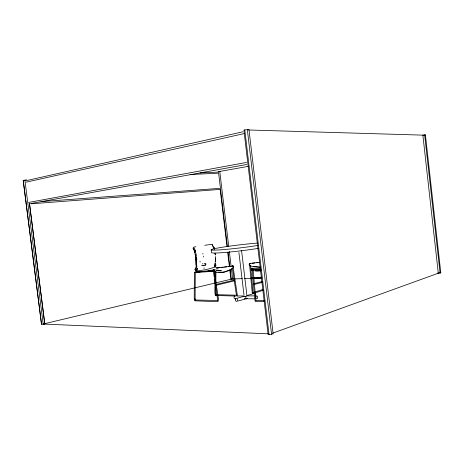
<?xml version="1.0" encoding="UTF-8"?>
<svg xmlns="http://www.w3.org/2000/svg" width="464" height="464" viewBox="0 0 464 464"><rect width="100%" height="100%" fill="white"/><g stroke="black" fill="none" stroke-linecap="round" stroke-linejoin="round"><path stroke-width="0.7" d="M196.22 262.618L196.156 266.73L194.828 269.781M195.106 298.445L195.274 272.304M194.23 298.509L194.41 272.211M214.849 293.225L215.006 279.119M215.035 277.002L215.099 271.359M215.702 293.167L215.783 285.946M215.812 283.057L215.94 271.498M196.858 265.82L196.817 266.986L195.483 269.932M252.468 270.431L251.743 270.158L252.184 268.621M233.27 266.278C233.931 269.955 225.005 271.921 222.314 272.455C219.959 271.875 214.061 273.487 213.626 270.158L212.193 270.315M214.374 271.643L213.788 269.804L214.194 269.833L213.863 269.746L213.672 271.121L205.482 271.655M249.325 264.022C249.626 267.682 257.781 266.649 260.449 267.345M249.429 265.124L249.394 263.935M251.993 268.963L251.848 270.025L251.859 269.636L254.487 269.369L260.234 269.433M213.359 247.909L214.101 247.869M25.381 180.299L26.518 179.991L23.2 180.45L41.482 324.185L43.222 324.261L44.799 323.884L29.51 203.505M233.554 267.479L232.986 265.675L232.621 265.814L233.038 266.017L216.392 267.983L217.042 267.78M254.898 300.301L252.085 268.43L252.88 268.412M236.918 296.258L237.33 295.777M195.292 269.909L195.999 268.436M251.743 270.158L251.952 268.128L252.3 268.146L251.958 268.18L251.691 269.578L260.826 269.387M205.9 264.376L205.871 263.772M197.444 268.755L197.734 268.238L197.072 269.729M236.478 295.493L236.791 295.243M244.656 299.019L247.231 298.549M244.273 296.044L244.168 296.548L245.16 296.293L245.792 297.006L245.943 298.543L244.737 298.996M246.512 298.874L247.283 298.596M195.512 270.767L197.525 268.615M249.336 265.246L249.272 264.666M245.705 296.537L246.622 295.939L246.999 296.177L246.668 295.73M261.795 277.257L251.268 277.576L251.088 278.017L251.36 278.342L261.186 278.058M195.269 250.624L194.665 250.827M217.877 300.521L195.518 300.005M218.416 300.991L217.813 301.455L215.644 301.617L195.309 300.834L194.416 299.854L194.718 299.773M245.758 298.596L244.783 298.781L245.241 298.555M195.489 300.73L194.526 299.848L194.335 298.468M202.113 263.993L202.64 263.726M230.225 269.642L224.512 272.026L218.15 272.223M195.182 271.179C201.863 270.373 208.928 269.503 215.331 266.719L215.58 267.31M244.795 129.879L243.919 130.285L268.082 334.126L269.039 334.486L271.573 334.277L273.128 333.715L248.965 129.566L244.795 129.879L269.039 334.486M194.816 251.244L195.414 251.065M215.847 285.261L216.207 285.111L216.038 284.565M213.318 247.445L214.008 247.242L213.701 247.428M215.992 285.314L234.662 280.778L234.569 280.007L234.523 280.732M205.79 265.124L204.85 265.472M215.029 294.524L215.789 295.446M194.932 299.39L195.82 299.924L195.118 299.315L195.002 298.485M252.457 292.894L253.054 292.975M252.335 293.457L252.938 293.538M440.092 273.052L440.8 272.797L425.407 134.914L422.866 135.134L438.294 273.221L440.092 273.052L424.659 134.891M272.641 333.181L439.008 272.965M195.733 272.588L199.068 271.597M220.249 171.471L220.661 171.338L218.034 171.686L218.938 171.645M195.698 272.443L213.602 269.932M255.258 300.492L255.879 300.533M262.56 289.553L252.665 292.819M263.598 290.174L252.723 293.613M195.918 272.061L197.89 271.701M252.242 294.072L247.034 295.504M195.982 272.124L197.09 271.805M237.893 301.049L244.354 299.234M237.162 298.224L243.629 296.444M197.989 271.898L194.839 272.716M262.172 282.419L254.028 284.525L254.086 283.736M253.93 283.684L262.073 281.59M214.345 266.974L215.325 266.725M424.357 135.175L425.407 134.914M195.907 246.784C193.621 246.651 192.026 248.159 194.08 249.98M215.893 284.513L234.569 280.007M229.819 270.164L230.886 279.079L233.52 278.818L233.085 278.736M43.842 323.866L232.203 278.951L242.324 278.655M26.181 182.161L244.447 133.539M26.784 180.531L242.904 131.782M196.678 272.339L199.12 271.84M28.623 202.443L246.535 162.429M232.429 265.982C231.356 266.203 233.694 265.756 232.58 265.994M30.659 203.557L246.778 164.471M219.344 171.512L248.524 166.315M216.601 268.001L218.579 267.653M198.29 271.898L200.077 271.591M195.999 270.785L197.154 270.593M260.954 270.79L257.114 271.075L253.715 270.645M261.041 270.674L255.368 270.779M199.868 272.095L198.082 272.356L213.718 271.272M204.769 245.276L211.793 244.331L212.419 245.044M250.85 263.5L249.736 263.836M224.512 267.073L226.548 266.806M228.59 266.539L230.631 266.272M219.878 267.664L217.251 267.948M221.2 267.496L223.184 267.241M256.807 262.786L258.094 262.624M208.603 270.744L210.041 270.57M252.161 263.332L254.817 263.018M200.86 271.672L202.252 271.51M251.766 269.741L260.884 269.491M259.283 262.276L249.388 263.459L249.18 264.753M205.616 271.707L211.456 271.121L214.339 271.527L214.182 270.529M249.934 263.54C248.623 263.691 251.227 263.419 249.916 263.575M43.616 323.756L44.799 323.884M30.914 203.824L219.779 189.428M41.128 201.614L219.652 188.349M217.5 270.732L221.322 270.535L214.96 269.926M252.66 268.441L252.085 268.43M194.926 272.733L195.315 272.71M190.118 174.528L217.836 173.211M200.123 172.933L217.709 172.127M264.207 300.399L255.496 300.417M264.55 301.432L255.618 301.519M204.073 263.442C208.336 263.337 203.377 266.719 201.579 265.385M244.493 278.591L261.128 278.11M254.15 295.875L247.747 295.916M215.818 294.002L216.125 294.663L236.576 295.214M243.675 295.939L237.446 295.974M202.994 265.779L203.342 265.779M247.735 298.799L254.139 298.781M251.987 268.314L260.35 268.523M248.611 129.99L423.615 135.157M234.651 296.032L215.905 295.469L215.128 294.524M260.507 267.223L253.582 266.44M43.86 324.063L268.436 333.825M255.409 301.101L255.026 300.985M439.721 272.71L440.8 272.797M437.221 273.134L438.294 273.221M213.626 270.158L214.153 270.21M246.726 298.799L245.943 298.543M216.508 270.489L217.477 270.663M216.404 294.588L215.719 294.002L215.609 293.202M233.102 266.226L233.496 266.974M194.248 248.06L195.53 251.053M212.292 244.969L213.486 247.875M214.902 266.005L214.374 264.805L215.476 266.574M193.685 249.325L193.14 248.089M193.859 249.562L194.95 252.712M212.251 244.818L212.419 245.125M213.573 246.535L213.84 247.144M212.692 245.473L212.918 245.995M196.365 266.162L196.208 264.869A43.158 29.284 80.1 0 0 196.017 260.263A41.563 28.252 80 0 0 195.477 255.484L194.341 250.572L194.602 251.511M194.381 250.456L194.642 251.279M214.629 265.605L214.519 265.095M214.13 248.031L214.42 249.214M215.719 262.241L215.627 260.977A41.801 29.22 80 0 0 215.557 258.146A41.911 29.284 80 0 1 215.609 260.994M195.182 251.128L195.472 252.538M214.194 247.77L214.467 249.133M195.17 254.11L195.419 255.496A41.511 28.217 80 0 1 196.017 260.263L196.226 264.886M196.005 253.495L196.463 256.209M233.143 267.339L237.301 295.133M232.394 268.198L236.443 295.278M214.316 271.365L218.637 300.278M213.411 271.498L217.703 300.22M202.867 253.379L202.971 254.086M203.296 256.163L203.418 257.01M215.725 264.37L215.893 265.617M215.801 265.698L215.487 263.175M29.464 203.597L32.178 224.947M32.265 225.637L44.718 323.657M24.888 180.061L43.222 324.261M23.223 180.293L41.557 324.411M241.564 250.583L246.813 294.623M238.914 252.509L243.983 294.988M219.756 171.378L228.746 246.541M229.344 251.494L231.118 266.324M231.368 268.447L232.638 279.026M218.44 171.552L227.395 246.372M228.108 252.341L229.819 266.649M230.248 270.228L231.321 279.16M220.18 189.643L226.971 246.355M227.685 252.312L229.396 266.597M211.178 249.829L211.52 252.677A28.652 1.665 -6.8 0 0 228.358 252.167A28.652 1.665 -6.8 0 0 258.419 248.339M247.324 129.514L271.573 334.277M196.539 256.865L196.84 259.48M214.826 262.931L214.971 264.26M250.554 265.663L253.083 292.749M249.626 265.019L252.219 292.83M200.036 261.128L200.112 261.974M253.089 269.05L255.832 300.202M233.392 266.91L233.427 267.386M215.511 256.522L215.69 260.988M204.067 267.803L204.085 268.517M253.779 293.903A1.415 1.067 74.5 0 1 254.498 293.48M254.904 293.567A1.415 1.067 74.5 0 1 255.554 295.841M235.486 298.596A1.415 0.934 89.8 0 1 234.274 298.317A1.415 0.934 89.8 0 1 234.291 296.455A1.415 0.934 89.8 0 1 235.503 296.235M258.071 245.398A28.658 1.537 -6.8 0 1 219.147 249.922A28.658 1.537 -6.8 0 1 218.631 247.863A28.658 1.537 -6.8 0 1 257.485 243.084M196.266 264.869A43.262 29.36 80.1 0 0 196.075 260.258A41.632 28.287 80 0 0 195.431 255.496M215.163 253.321A40.322 28.223 79.9 0 1 215.36 254.887A40.206 28.142 79.9 0 0 215.093 253.332A40.258 28.176 79.9 0 1 215.279 254.898M249.406 263.372L249.493 263.709L249.406 263.372L249.841 263.413L249.406 263.372M213.272 270.077L214.101 269.955L213.272 270.077M235.405 299.222A1.462 1.073 74.9 0 0 236.605 301.38A1.462 1.073 74.9 0 0 237.295 299.222A1.462 1.073 74.9 0 0 235.405 299.222M256.047 296.345A1.456 0.922 89.5 0 0 256.551 298.746A1.456 0.922 89.5 0 0 257.607 296.873A1.456 0.922 89.5 0 0 256.047 296.345"/></g></svg>
